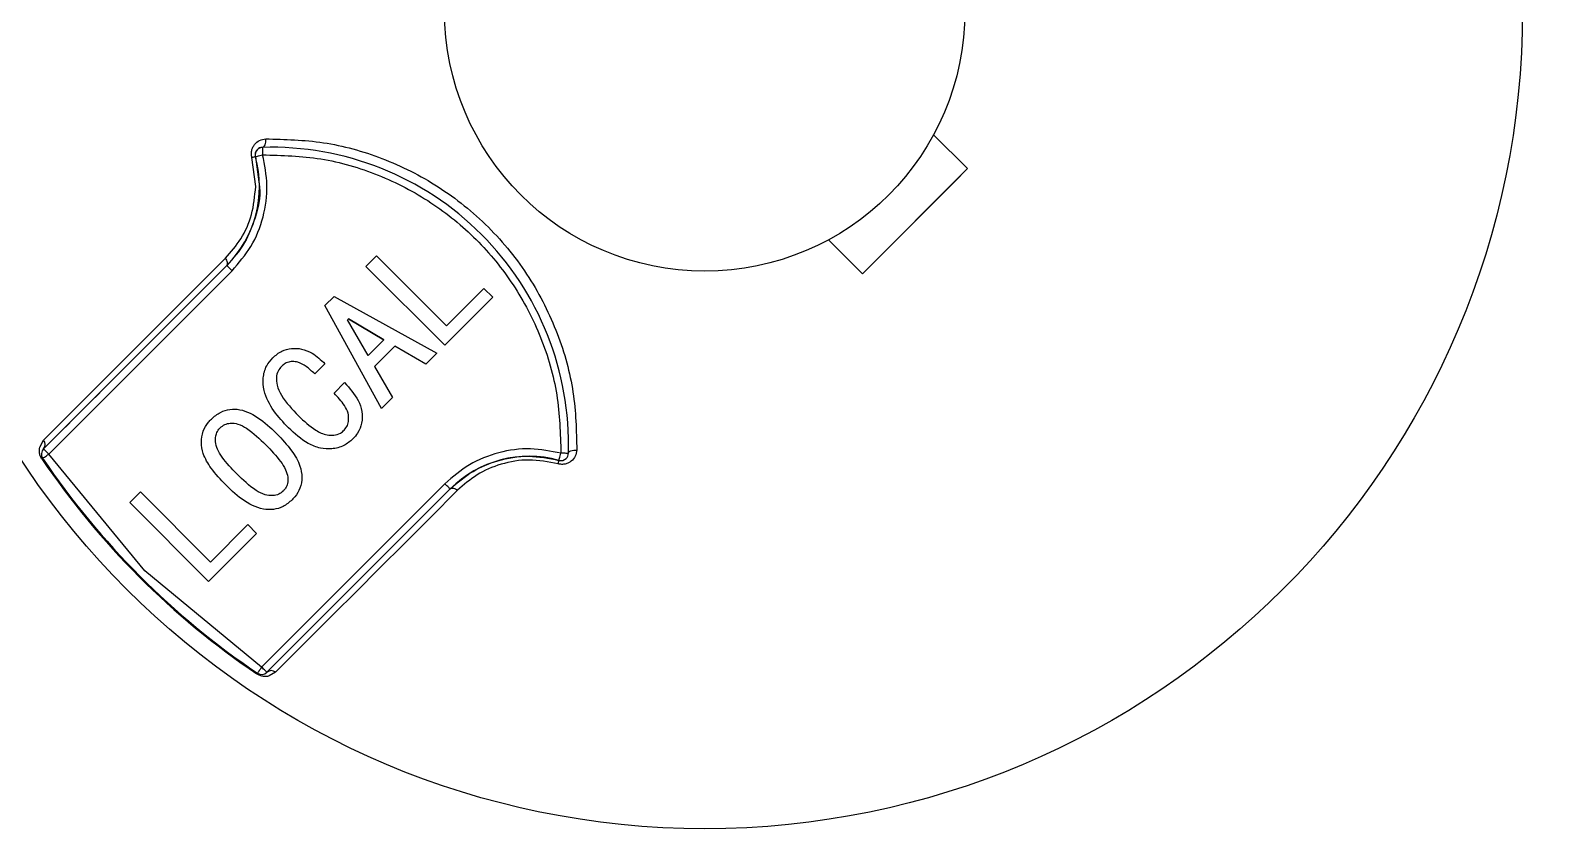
# Model space of a CAD drawing. Header units: millimetres. Extents: x 2371 to 4515, y 843 to 2359.
# Drawn here: x 3037 to 3078.08, y 2005.89 to 2027.46 of the extents above; entities that cross this region are included whole.
import ezdxf

# ---------------------------------------------------------------- set-up
doc = ezdxf.new("R2010")
doc.units = ezdxf.units.MM

msp = doc.modelspace()

# ---------------------------------------------------------------- linework, layer by layer
at = {"color": 7, "linetype": 'Continuous', "lineweight": 25}
for p, q in [((3061.294, 2024.656), (3062.207, 2023.743)), ((3061.294, 2024.656), (3061.294, 2024.656)), ((3043.233, 2024.315), (3043.239, 2024.115)), ((3043.054, 2023.258), (3042.953, 2024.04)), ((3043.039, 2024.115), (3043.039, 2024.115)), ((3043.046, 2024.061), (3043.155, 2023.255)), ((3059.379, 2020.914), (3062.207, 2023.743)), ((3059.379, 2020.914), (3058.465, 2021.828)), ((3058.465, 2021.828), (3058.465, 2021.828)), ((3058.465, 2021.828), (3059.379, 2020.914)), ((3046.018, 2021.113), (3046.303, 2021.398)), ((3046.303, 2021.398), (3048.189, 2019.513)), ((3037.344, 2016.204), (3042.277, 2021.137)), ((3037.486, 2016.063), (3042.418, 2020.995)), ((3042.277, 2021.137), (3042.277, 2021.137)), ((3048.139, 2018.992), (3046.018, 2021.113)), ((3048.139, 2018.992), (3046.018, 2021.113)), ((3059.379, 2020.914), (3059.379, 2020.914)), ((3048.189, 2019.513), (3049.194, 2020.517)), ((3049.194, 2020.517), (3049.43, 2020.282)), ((3044.914, 2020.058), (3045.162, 2020.307)), ((3046.44, 2017.292), (3044.914, 2020.058)), ((3046.44, 2017.292), (3044.914, 2020.058)), ((3045.162, 2020.307), (3047.929, 2018.781)), ((3049.43, 2020.282), (3048.139, 2018.992)), ((3049.43, 2020.282), (3048.139, 2018.992)), ((3045.547, 2019.699), (3045.522, 2019.674)), ((3045.547, 2019.699), (3045.522, 2019.674)), ((3046.08, 2018.719), (3045.522, 2019.674)), ((3045.522, 2019.674), (3045.522, 2019.674)), ((3045.547, 2019.699), (3046.502, 2019.14)), ((3045.547, 2019.699), (3045.547, 2019.699)), ((3046.502, 2019.14), (3045.547, 2019.699)), ((3046.502, 2019.14), (3046.08, 2018.719)), ((3046.8, 2018.967), (3046.254, 2018.421)), ((3046.8, 2018.967), (3046.254, 2018.421)), ((3046.502, 2019.14), (3046.502, 2019.14)), ((3047.631, 2018.483), (3046.8, 2018.967)), ((3046.8, 2018.967), (3046.8, 2018.967)), ((3047.631, 2018.483), (3046.8, 2018.967)), ((3048.139, 2018.992), (3048.139, 2018.992)), ((3043.748, 2018.421), (3043.748, 2018.421)), ((3044.914, 2018.495), (3044.641, 2018.222)), ((3044.914, 2018.495), (3044.641, 2018.222)), ((3046.254, 2018.421), (3046.738, 2017.59)), ((3046.254, 2018.421), (3046.254, 2018.421)), ((3047.929, 2018.781), (3047.631, 2018.483)), ((3047.929, 2018.781), (3047.631, 2018.483)), ((3047.631, 2018.483), (3047.631, 2018.483)), ((3044.641, 2018.222), (3044.641, 2018.222)), ((3045.162, 2017.701), (3045.447, 2017.987)), ((3043.641, 2017.883), (3043.641, 2017.883)), ((3046.738, 2017.59), (3046.44, 2017.292)), ((3046.738, 2017.59), (3046.44, 2017.292)), ((3046.44, 2017.292), (3046.44, 2017.292)), ((3042.098, 2016.771), (3042.098, 2016.771)), ((3043.934, 2016.771), (3043.934, 2016.771)), ((3045.549, 2017.12), (3045.549, 2017.12)), ((3037.242, 2016.248), (3037.348, 2016.44)), ((3045.671, 2016.473), (3045.671, 2016.473)), ((3037.286, 2016.063), (3037.286, 2016.063)), ((3037.32, 2015.951), (3037.3, 2015.937)), ((3037.344, 2016.204), (3037.344, 2016.204)), ((3040.075, 2012.924), (3037.486, 2016.063)), ((3041.994, 2016.269), (3041.994, 2016.269)), ((3043.326, 2016.312), (3043.326, 2016.312)), ((3051.469, 2016.31), (3051.469, 2016.31)), ((3043.886, 2015.572), (3043.886, 2015.572)), ((3042.247, 2015.233), (3042.247, 2015.233)), ((3048.146, 2015.268), (3043.213, 2010.335)), ((3048.287, 2015.126), (3043.355, 2010.194)), ((3039.667, 2014.761), (3039.952, 2015.047)), ((3041.788, 2012.64), (3039.667, 2014.761)), ((3041.788, 2012.64), (3039.667, 2014.761)), ((3039.952, 2015.047), (3041.837, 2013.161)), ((3044.033, 2014.836), (3044.033, 2014.836)), ((3043.078, 2013.93), (3041.788, 2012.64)), ((3043.078, 2013.93), (3041.788, 2012.64)), ((3041.837, 2013.161), (3042.842, 2014.166)), ((3042.842, 2014.166), (3043.078, 2013.93)), ((3043.213, 2010.335), (3040.075, 2012.924)), ((3041.788, 2012.64), (3041.788, 2012.64)), ((3043.088, 2010.149), (3043.101, 2010.169)), ((3043.59, 2010.198), (3043.412, 2010.099))]:
    msp.add_line(p, q, dxfattribs=at)
at = {"color": 7, "linetype": 'Continuous', "lineweight": 25, "flags": 128}
for points in [[(3043.233, 2024.315), (3043.253, 2024.32), (3043.273, 2024.334), (3043.29, 2024.356), (3043.304, 2024.385), (3043.315, 2024.42), (3043.322, 2024.459), (3043.325, 2024.5), (3043.323, 2024.543)], [(3043.046, 2024.061), (3043.05, 2024.062), (3043.061, 2024.065), (3043.078, 2024.07), (3043.102, 2024.077), (3043.132, 2024.085), (3043.165, 2024.094), (3043.201, 2024.104), (3043.239, 2024.115)], [(3062.207, 2023.743), (3061.854, 2023.39), (3061.501, 2023.036), (3061.147, 2022.683), (3060.793, 2022.329), (3060.439, 2021.975), (3060.085, 2021.621), (3059.732, 2021.267), (3059.379, 2020.914)], [(3037.348, 2016.44), (3037.83, 2016.922), (3038.353, 2017.445), (3038.914, 2018.006), (3039.512, 2018.604), (3040.146, 2019.238), (3040.813, 2019.905), (3041.512, 2020.604), (3042.241, 2021.332)], [(3042.277, 2021.137), (3042.289, 2021.153), (3042.296, 2021.173), (3042.298, 2021.196), (3042.296, 2021.221), (3042.289, 2021.249), (3042.277, 2021.277), (3042.261, 2021.305), (3042.241, 2021.332)], [(3042.277, 2021.137), (3042.28, 2021.134), (3042.288, 2021.126), (3042.301, 2021.113), (3042.318, 2021.095), (3042.34, 2021.074), (3042.364, 2021.049), (3042.391, 2021.023), (3042.418, 2020.995)], [(3037.32, 2015.951), (3037.323, 2015.953), (3037.333, 2015.959), (3037.348, 2015.97), (3037.368, 2015.984), (3037.394, 2016), (3037.422, 2016.02), (3037.453, 2016.041), (3037.486, 2016.063)], [(3037.344, 2016.204), (3037.347, 2016.201), (3037.355, 2016.193), (3037.368, 2016.18), (3037.386, 2016.163), (3037.407, 2016.141), (3037.432, 2016.117), (3037.458, 2016.09), (3037.486, 2016.063)], [(3051.212, 2015.895), (3051.213, 2015.899), (3051.216, 2015.91), (3051.221, 2015.928), (3051.228, 2015.952), (3051.236, 2015.981), (3051.245, 2016.014), (3051.255, 2016.051), (3051.265, 2016.088)], [(3051.465, 2016.082), (3051.461, 2016.082), (3051.45, 2016.083), (3051.432, 2016.083), (3051.407, 2016.084), (3051.376, 2016.085), (3051.342, 2016.086), (3051.304, 2016.087), (3051.265, 2016.088)], [(3051.465, 2016.082), (3051.47, 2016.103), (3051.484, 2016.122), (3051.506, 2016.139), (3051.535, 2016.154), (3051.57, 2016.165), (3051.609, 2016.172), (3051.651, 2016.174), (3051.693, 2016.173)], [(3048.483, 2015.09), (3047.754, 2014.361), (3047.055, 2013.662), (3046.388, 2012.995), (3045.754, 2012.362), (3045.156, 2011.763), (3044.595, 2011.202), (3044.073, 2010.68), (3043.59, 2010.198)], [(3048.287, 2015.126), (3048.285, 2015.129), (3048.276, 2015.137), (3048.263, 2015.15), (3048.246, 2015.168), (3048.224, 2015.189), (3048.2, 2015.214), (3048.173, 2015.24), (3048.146, 2015.268)], [(3048.287, 2015.126), (3048.303, 2015.138), (3048.323, 2015.145), (3048.346, 2015.148), (3048.372, 2015.145), (3048.399, 2015.138), (3048.427, 2015.126), (3048.456, 2015.11), (3048.483, 2015.09)], [(3043.213, 2010.335), (3043.191, 2010.303), (3043.17, 2010.272), (3043.151, 2010.243), (3043.134, 2010.218), (3043.12, 2010.197), (3043.11, 2010.182), (3043.103, 2010.173), (3043.101, 2010.169)], [(3043.355, 2010.194), (3043.352, 2010.196), (3043.344, 2010.204), (3043.331, 2010.218), (3043.313, 2010.235), (3043.292, 2010.257), (3043.267, 2010.281), (3043.241, 2010.308), (3043.213, 2010.335)]]:
    msp.add_lwpolyline(points, dxfattribs=at)
at = {"color": 7, "linetype": 'Continuous', "lineweight": 25}
for radius in [22, 7]:
    msp.add_circle((3055.136, 2027.986), radius, dxfattribs=at)
for centre, radius, start, end in [((3022.136, 2065.191), 91.48, 295.79271, 180), ((3022.136, 2065.191), 91.48, 180, 290.22656), ((3022.136, 2065.191), 90.976, 296.50811, 351.20762), ((3022.136, 2065.191), 86.42, 299.88973, 350.7957), ((3022.136, 2065.191), 91.441, 295.84596, 351.20762), ((3043.239, 2024.115), 0.2, 135, 195.531), ((3043.239, 2024.115), 0.2, 91.6906, 135), ((3043.469, 2016.318), 8, 358.3094, 91.6906), ((3040.155, 2023.258), 3, 315, 15.531), ((3043.153, 2023.381), 0.688, 98.909, 106.876), ((3037.208, 2016.324), 0.182, 318.6226, 39.5362), ((3037.486, 2016.063), 0.2, 135, 214.039), ((3055.136, 2027.986), 21.524, 214.039, 235.961), ((3055.136, 2027.986), 21.5, 214.039, 235.961), ((3050.409, 2013.005), 3, 74.469, 135), ((3051.265, 2016.088), 0.2, 254.469, 315), ((3051.265, 2016.088), 0.2, 315, 358.3094), ((3050.532, 2016.002), 0.689, 343.1243, 351.0894), ((3043.213, 2010.335), 0.2, 235.961, 315), ((3043.475, 2010.057), 0.182, 50.5221, 130.0859)]:
    msp.add_arc(centre, radius, start, end, dxfattribs=at)
for points in [[(3115.877, 2065.192), (3115.79, 2062.124), (3115.616, 2055.989), (3114.213, 2046.874), (3111.988, 2037.936), (3108.88, 2029.261), (3104.941, 2020.932), (3100.204, 2013.029), (3094.715, 2005.628), (3088.528, 1998.801), (3081.7, 1992.613), (3074.3, 1987.124), (3066.396, 1982.387), (3058.067, 1978.448), (3049.392, 1975.341), (3040.454, 1973.115), (3031.339, 1971.712), (3025.204, 1971.538), (3022.136, 1971.451)], [(3119.81, 2054.402), (3119.286, 2050.751), (3118.238, 2043.447), (3115.118, 2032.804), (3110.91, 2022.561), (3105.555, 2012.86), (3099.15, 2003.821), (3091.769, 1995.559), (3083.507, 1988.178), (3074.468, 1981.773), (3064.767, 1976.418), (3054.524, 1972.21), (3043.881, 1969.09), (3036.578, 1968.042), (3032.926, 1967.518)], [(3119.608, 2047.86), (3118.921, 2044.565), (3117.548, 2037.977), (3114.228, 2028.425), (3110.024, 2019.241), (3104.888, 2010.538), (3098.899, 2002.402), (3092.111, 1994.917), (3084.598, 1988.162), (3076.436, 1982.207), (3067.711, 1977.109), (3058.509, 1972.944), (3048.943, 1969.664), (3042.349, 1968.32), (3039.052, 1967.647)], [(3042.277, 2021.137), (3041.312, 2020.172), (3039.384, 2018.244), (3038.024, 2016.884), (3037.344, 2016.204)]]:
    msp.add_open_spline(points, degree=3, dxfattribs=at)
for points, knots in [([(3064.42, 1991.12), (3066.599, 1992.393), (3071.584, 1995.307), (3078.648, 2000.961), (3085.613, 2007.793), (3091.732, 2015.403), (3096.955, 2023.652), (3101.182, 2032.447), (3104.46, 2041.654), (3105.735, 2048.029), (3106.372, 2051.217)], [0, 0, 0, 0, 0.099849, 0.228442, 0.357035, 0.485628, 0.614221, 0.742814, 0.871407, 1, 1, 1, 1]), ([(3042.953, 2024.04), (3042.946, 2024.072), (3042.933, 2024.136), (3042.944, 2024.232), (3042.974, 2024.321), (3043.039, 2024.421), (3043.154, 2024.517), (3043.267, 2024.534), (3043.323, 2024.543)], [0, 0, 0, 0, 0.123692, 0.250213, 0.373441, 0.501044, 0.749966, 1, 1, 1, 1]), ([(3043.323, 2024.543), (3043.838, 2024.531), (3044.867, 2024.506), (3046.463, 2024.07), (3047.992, 2023.308), (3049.358, 2022.21), (3050.457, 2020.845), (3051.22, 2019.315), (3051.657, 2017.719), (3051.681, 2016.689), (3051.693, 2016.173)], [0, 0, 0, 0, 0.125198, 0.2499957, 0.3751716, 0.4997698, 0.6246825, 0.749695, 0.8746376, 1, 1, 1, 1]), ([(3043.233, 2024.315), (3043.224, 2024.314), (3043.197, 2024.312), (3043.147, 2024.296), (3043.097, 2024.261), (3043.06, 2024.21), (3043.042, 2024.16), (3043.036, 2024.11), (3043.043, 2024.077), (3043.046, 2024.061)], [0, 0, 0, 0, 0.0858052, 0.25106, 0.5005164, 0.655876, 0.7885052, 0.9015382, 1, 1, 1, 1]), ([(3042.418, 2020.995), (3042.599, 2021.206), (3042.968, 2021.634), (3043.283, 2022.435), (3043.403, 2023.288), (3043.293, 2023.843), (3043.239, 2024.115)], [0, 0, 0, 0, 0.245589, 0.5, 0.754411, 1, 1, 1, 1]), ([(3043.239, 2024.115), (3043.763, 2024.1), (3044.824, 2024.069), (3046.368, 2023.615), (3047.789, 2022.879), (3049.021, 2021.871), (3050.029, 2020.638), (3050.766, 2019.217), (3051.22, 2017.674), (3051.25, 2016.613), (3051.265, 2016.088)], [0, 0, 0, 0, 0.123694, 0.25, 0.376306, 0.5, 0.623694, 0.75, 0.876306, 1, 1, 1, 1]), ([(3042.241, 2021.332), (3042.386, 2021.499), (3042.676, 2021.833), (3042.978, 2022.492), (3043.029, 2023.003), (3043.054, 2023.258)], [0, 0, 0, 0, 0.33293, 0.666707, 1, 1, 1, 1]), ([(3043.155, 2023.255), (3043.155, 2023.252), (3043.194, 2022.963), (3043.055, 2022.426), (3042.767, 2021.697), (3042.447, 2021.331), (3042.277, 2021.137)], [0, 0, 0, 0, 0.002694, 0.341482, 0.651018, 1, 1, 1, 1]), ([(3043.512, 2018.657), (3043.591, 2018.722), (3043.738, 2018.846), (3044.017, 2018.916), (3044.3, 2018.902), (3044.623, 2018.773), (3044.806, 2018.599), (3044.914, 2018.495)], [0, 0, 0, 0, 0.1906015, 0.3593498, 0.5272198, 0.7195567, 1, 1, 1, 1]), ([(3043.934, 2016.771), (3043.797, 2016.917), (3043.522, 2017.212), (3043.276, 2017.683), (3043.238, 2018.113), (3043.319, 2018.43), (3043.452, 2018.586), (3043.512, 2018.657)], [0, 0, 0, 0, 0.278953, 0.561275, 0.716356, 0.872487, 1, 1, 1, 1]), ([(3043.748, 2018.421), (3043.715, 2018.382), (3043.643, 2018.297), (3043.599, 2018.117), (3043.625, 2017.887), (3043.803, 2017.514), (3044.039, 2017.268), (3044.207, 2017.094)], [0, 0, 0, 0, 0.097252, 0.212876, 0.346268, 0.536623, 1, 1, 1, 1]), ([(3044.641, 2018.222), (3044.568, 2018.291), (3044.433, 2018.417), (3044.227, 2018.531), (3044.048, 2018.565), (3043.909, 2018.539), (3043.811, 2018.48), (3043.764, 2018.436), (3043.748, 2018.421)], [0, 0, 0, 0, 0.29136, 0.535096, 0.673308, 0.812563, 0.935255, 1, 1, 1, 1]), ([(3044.641, 2018.222), (3044.568, 2018.291), (3044.433, 2018.417), (3044.227, 2018.531), (3044.048, 2018.565), (3043.909, 2018.539), (3043.811, 2018.48), (3043.764, 2018.436), (3043.748, 2018.421)], [0, 0, 0, 0, 0.29136, 0.535096, 0.673308, 0.812563, 0.935255, 1, 1, 1, 1]), ([(3045.447, 2017.987), (3045.581, 2017.834), (3045.784, 2017.604), (3045.93, 2017.213), (3045.919, 2016.902), (3045.823, 2016.645), (3045.715, 2016.523), (3045.671, 2016.473)], [0, 0, 0, 0, 0.351866, 0.532632, 0.714759, 0.884894, 1, 1, 1, 1]), ([(3045.435, 2016.709), (3045.467, 2016.749), (3045.529, 2016.828), (3045.56, 2016.99), (3045.551, 2017.18), (3045.412, 2017.436), (3045.261, 2017.596), (3045.162, 2017.701)], [0, 0, 0, 0, 0.132852, 0.257107, 0.423406, 0.622223, 1, 1, 1, 1]), ([(3041.862, 2017.007), (3041.939, 2017.073), (3042.084, 2017.198), (3042.357, 2017.28), (3042.636, 2017.272), (3043.02, 2017.132), (3043.343, 2016.882), (3043.562, 2016.67), (3043.624, 2016.61)], [0, 0, 0, 0, 0.148277, 0.278554, 0.408484, 0.552088, 0.872274, 1, 1, 1, 1]), ([(3042.247, 2015.233), (3042.109, 2015.379), (3041.87, 2015.634), (3041.639, 2016.029), (3041.574, 2016.379), (3041.624, 2016.676), (3041.744, 2016.882), (3041.835, 2016.978), (3041.862, 2017.007)], [0, 0, 0, 0, 0.29336, 0.511467, 0.658407, 0.805673, 0.942273, 1, 1, 1, 1]), ([(3042.545, 2015.531), (3042.406, 2015.675), (3042.211, 2015.88), (3042.016, 2016.178), (3041.961, 2016.396), (3041.978, 2016.589), (3042.042, 2016.712), (3042.087, 2016.759), (3042.098, 2016.771)], [0, 0, 0, 0, 0.4112408, 0.5793857, 0.7227485, 0.8660035, 0.96618, 1, 1, 1, 1]), ([(3042.098, 2016.771), (3042.138, 2016.804), (3042.217, 2016.869), (3042.389, 2016.904), (3042.597, 2016.883), (3042.936, 2016.69), (3043.162, 2016.471), (3043.326, 2016.312)], [0, 0, 0, 0, 0.104522, 0.209348, 0.351191, 0.528915, 1, 1, 1, 1]), ([(3042.098, 2016.771), (3042.138, 2016.804), (3042.217, 2016.869), (3042.389, 2016.904), (3042.597, 2016.883), (3042.936, 2016.69), (3043.162, 2016.471), (3043.326, 2016.312)], [0, 0, 0, 0, 0.104522, 0.209348, 0.351191, 0.528915, 1, 1, 1, 1]), ([(3045.671, 2016.473), (3045.593, 2016.408), (3045.427, 2016.269), (3045.11, 2016.193), (3044.776, 2016.209), (3044.357, 2016.383), (3044.102, 2016.617), (3043.934, 2016.771)], [0, 0, 0, 0, 0.153253, 0.324924, 0.478859, 0.655839, 1, 1, 1, 1]), ([(3045.671, 2016.473), (3045.593, 2016.408), (3045.427, 2016.269), (3045.11, 2016.193), (3044.776, 2016.209), (3044.357, 2016.383), (3044.102, 2016.617), (3043.934, 2016.771)], [0, 0, 0, 0, 0.153253, 0.324924, 0.478859, 0.655839, 1, 1, 1, 1]), ([(3044.207, 2017.094), (3044.352, 2016.954), (3044.577, 2016.739), (3044.922, 2016.575), (3045.157, 2016.563), (3045.323, 2016.611), (3045.402, 2016.68), (3045.435, 2016.709)], [0, 0, 0, 0, 0.421141, 0.650944, 0.779664, 0.909635, 1, 1, 1, 1]), ([(3043.624, 2016.61), (3043.761, 2016.464), (3044.007, 2016.202), (3044.246, 2015.801), (3044.313, 2015.443), (3044.263, 2015.151), (3044.144, 2014.954), (3044.059, 2014.863), (3044.033, 2014.836)], [0, 0, 0, 0, 0.292886, 0.524338, 0.670134, 0.816655, 0.945975, 1, 1, 1, 1]), ([(3037.3, 2015.937), (3037.291, 2015.951), (3037.274, 2015.977), (3037.248, 2016.038), (3037.225, 2016.138), (3037.235, 2016.205), (3037.242, 2016.248)], [0, 0, 0, 0, 0.115228, 0.233758, 0.501873, 1, 1, 1, 1]), ([(3043.326, 2016.312), (3043.465, 2016.167), (3043.663, 2015.961), (3043.861, 2015.663), (3043.923, 2015.457), (3043.918, 2015.283), (3043.87, 2015.155), (3043.819, 2015.097), (3043.798, 2015.072)], [0, 0, 0, 0, 0.409684, 0.583644, 0.725379, 0.843759, 0.932231, 1, 1, 1, 1]), ([(3051.265, 2016.088), (3050.993, 2016.142), (3050.439, 2016.252), (3049.586, 2016.133), (3048.785, 2015.818), (3048.356, 2015.449), (3048.146, 2015.268)], [0, 0, 0, 0, 0.245589, 0.5, 0.754411, 1, 1, 1, 1]), ([(3048.287, 2015.126), (3048.481, 2015.295), (3048.848, 2015.613), (3049.575, 2015.918), (3050.379, 2016.055), (3050.94, 2015.948), (3051.212, 2015.895)], [0, 0, 0, 0, 0.265019, 0.500067, 0.757342, 1, 1, 1, 1]), ([(3051.693, 2016.173), (3051.685, 2016.116), (3051.668, 2016.003), (3051.572, 2015.889), (3051.472, 2015.824), (3051.383, 2015.794), (3051.287, 2015.782), (3051.222, 2015.796), (3051.19, 2015.802)], [0, 0, 0, 0, 0.249602, 0.498296, 0.625589, 0.748629, 0.875722, 1, 1, 1, 1]), ([(3043.798, 2015.072), (3043.758, 2015.039), (3043.677, 2014.973), (3043.5, 2014.939), (3043.284, 2014.959), (3042.937, 2015.15), (3042.709, 2015.371), (3042.545, 2015.531)], [0, 0, 0, 0, 0.102727, 0.209545, 0.355438, 0.53569, 1, 1, 1, 1]), ([(3051.19, 2015.802), (3050.928, 2015.852), (3050.403, 2015.951), (3049.644, 2015.815), (3048.983, 2015.528), (3048.65, 2015.236), (3048.483, 2015.09)], [0, 0, 0, 0, 0.249812, 0.499845, 0.75024, 1, 1, 1, 1]), ([(3044.033, 2014.836), (3043.956, 2014.769), (3043.809, 2014.643), (3043.532, 2014.562), (3043.244, 2014.571), (3042.853, 2014.712), (3042.525, 2014.962), (3042.308, 2015.173), (3042.247, 2015.233)], [0, 0, 0, 0, 0.146535, 0.278399, 0.409738, 0.559567, 0.875154, 1, 1, 1, 1]), ([(3044.033, 2014.836), (3043.956, 2014.769), (3043.809, 2014.643), (3043.532, 2014.562), (3043.244, 2014.571), (3042.853, 2014.712), (3042.525, 2014.962), (3042.308, 2015.173), (3042.247, 2015.233)], [0, 0, 0, 0, 0.146535, 0.278399, 0.409738, 0.559567, 0.875154, 1, 1, 1, 1]), ([(3043.412, 2010.099), (3043.408, 2010.096), (3043.373, 2010.075), (3043.287, 2010.077), (3043.189, 2010.098), (3043.128, 2010.124), (3043.101, 2010.141), (3043.088, 2010.149)], [0, 0, 0, 0, 0.064166, 0.529622, 0.780974, 0.892035, 1, 1, 1, 1])]:
    msp.add_open_spline(points, degree=3, knots=knots, dxfattribs=at)

doc.saveas('drawing.dxf')
